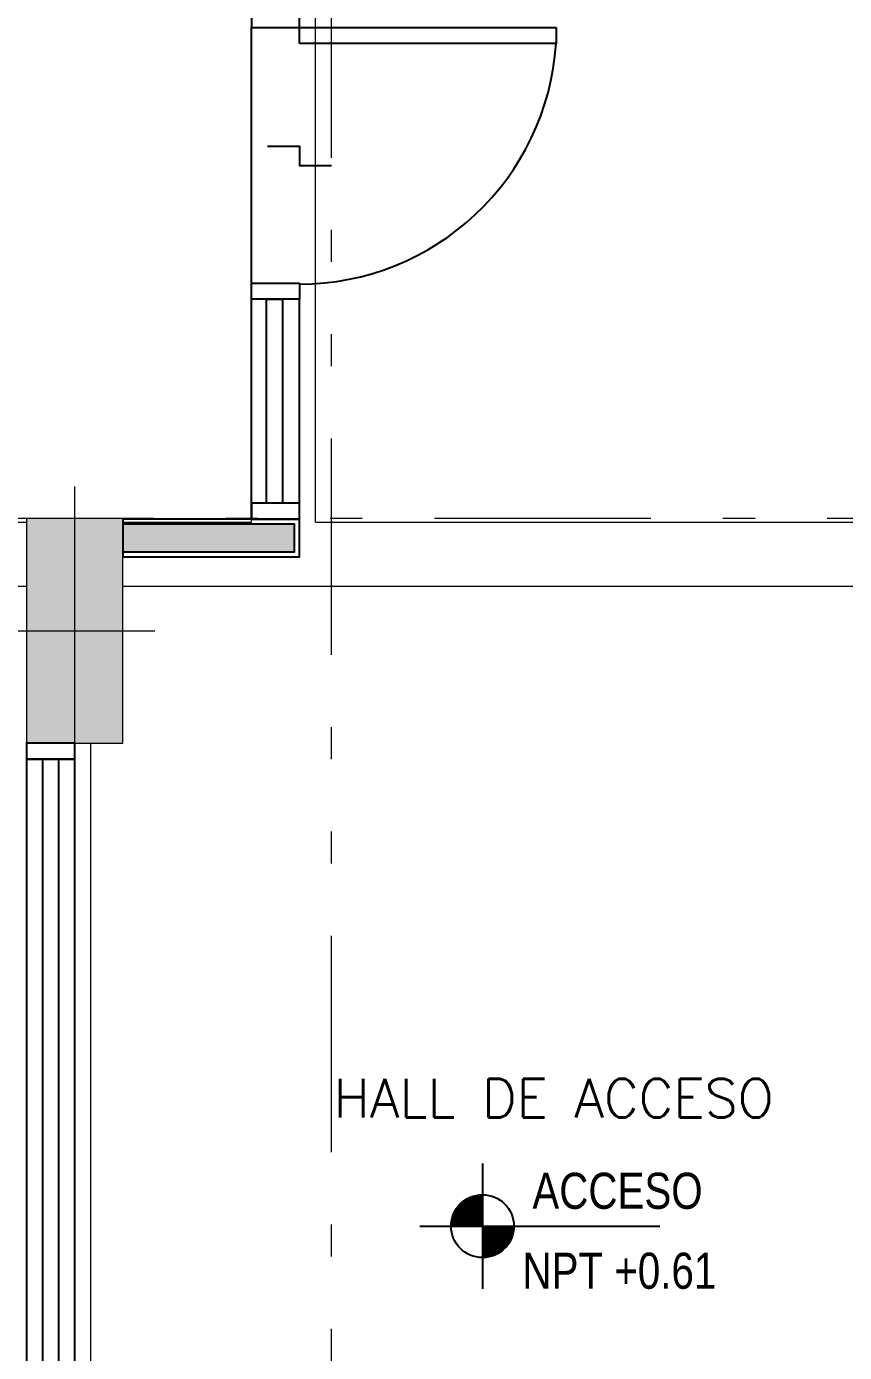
# Model space of a CAD drawing. Header units: metres. Extents: x 219 to 707, y -561 to -17.
# Drawn here: x 354.694 to 357.245, y -82.662 to -78.529 of the extents above; entities that cross this region are included whole.
import ezdxf
from ezdxf.enums import TextEntityAlignment as Align

# ---------------------------------------------------------------- set-up
doc = ezdxf.new("R2010")
doc.units = ezdxf.units.M
doc.linetypes.add('CYPE_RAYAPUNTOPUNTO', pattern=[0.45, 0.225, -0.075, 0, -0.075, 0, -0.075])
for name, color, linetype in [('3', 3, 'Continuous'), ('A-Aberturas', 2, 'Continuous'), ('A-Muros', 4, 'Continuous'), ('A-Revoques', 1, 'Continuous'), ('A-Texto', 3, 'Continuous'), ('CT-75-NIVEL', 1, 'Continuous'), ('Dr Ejes en bloque', 4, 'Continuous'), ('PISO', 251, 'Continuous')]:
    doc.layers.add(name, color=color, linetype=linetype)
doc.layers.add('4', color=7, linetype='Continuous', true_color=0x8c8c8c)
for name, color, linetype, lineweight in [('COTAS_REPLANTEO', 7, 'CYPE_RAYAPUNTOPUNTO', 0), ('PILAR_EJES', 1, 'Continuous', 0), ('PILAR_HORMIGON', 5, 'Continuous', 20), ('VIG_CARAS', 253, 'Continuous', 9)]:
    doc.layers.add(name, color=color, linetype=linetype, lineweight=lineweight)
doc.layers.add('M1-Muro Común 20', color=12, linetype='Continuous', transparency=0.5)
doc.styles.add('ROMANS', font='arial.ttf', dxfattribs={"width": 1.02, "height": 1.2})
doc.styles.add('T12', font='romans.shx', dxfattribs={"height": 0.12})

# ---------------------------------------------------------------- blocks, each defined once
blk = doc.blocks.new('MARCO', base_point=(4.15, 6.95))
for p, q in [((4.15, 6.95), (4.1, 6.95)), ((4.1, 6.95), (4.1, 6.8)), ((4.15, 6.8), (4.15, 6.95)), ((4.1, 6.8), (4.15, 6.8))]:
    blk.add_line(p, q)
blk = doc.blocks.new('P9015')
for p, q in [((0.05, 0.95), (0.1, 0.95)), ((0.05, 0.15), (0.05, 0.95)), ((0.1, 0.95), (0.1, 0.15)), ((0.1, 0.15), (0.05, 0.15))]:
    blk.add_line(p, q)
blk.add_arc((0.0484, 0.1501), 0.8016, 359.9929, 86.3119)
blk.add_blockref('MARCO', (0.05, 0.15))
at = {"xscale": -1}
blk.add_blockref('MARCO', (0.8473, 0.15), dxfattribs=at)
blk = doc.blocks.new('A$C3632c70e')
h = blk.add_hatch()
h.set_pattern_fill('AR-CONC', color=256, scale=0.002)
h.set_pattern_definition([(50, (-337.07613, 70.3246), (0.36436934, -0.03187817), [0.0381, -0.4191]), (355, (-337.07613, 70.3246), (-0.07048684, 0.3821137), [0.03048, -0.33528117]), (100.45144, (-337.04576, 70.32194), (0.2938825, 0.3502355), [0.03238, -0.3561805]), (46.1842, (-337.07613, 70.4262), (0.5421581, -0.08408466), [0.05715, -0.62865]), (96.63556, (-337.03095, 70.4192), (0.4748083, 0.49485225), [0.04857005, -0.5342712]), (351.18415, (-337.0761, 70.4262), (0.4748083, 0.49485225), [0.0457199, -0.5029195]), (21, (-337.02533, 70.4008), (0.30322878, -0.2045304), [0.0381, -0.4191]), (326, (-337.02533, 70.4008), (0.12360406, 0.36837593), [0.03048, -0.33528]), (71.45144, (-337.00006, 70.38375), (0.42683284, 0.16384554), [0.03238, -0.35617988]), (37.5, (-337.07613, 70.3246), (0.006177207, 0.16911008), [0, -0.331216, 0, -0.34036, 0, -0.33655]), (7.5, (-337.07613, 70.3246), (0.133639325, 0.20036115), [0, -0.194056, 0, -0.323596, 0, -0.12827]), (327.5, (-337.18941, 70.3246), (0.27118119, -0.01145749), [0, -0.127, 0, -0.39624, 0, -0.52578]), (317.5, (-337.2402, 70.3246), (0.29625836, 0.05085298), [0, -0.1651, 0, -0.263144, 0, -0.37338])])
edge = h.paths.add_edge_path()
edge.add_line((0.0437, -9.9027), (-0.8005, -9.9027))
edge.add_line((-0.8005, -9.9027), (-0.8005, -14.7791))
edge.add_arc((1.1995, -14.7791), 2, 180, 270)
edge.add_line((1.1995, -16.7791), (17.9245, -16.7791))
edge.add_line((17.9245, -16.7791), (17.9249, -15.7048))
edge.add_line((17.9249, -15.7048), (0.0469, -15.8175))
edge.add_line((0.0469, -15.8175), (0.0409, -9.9027))
edge.add_line((0.0409, -9.9027), (0.0437, -9.9027))
blk = doc.blocks.new('NIVELpl')
for p, q in [((0, 0.2609), (0, -0.2609)), ((-0.2609, 0), (0.7379, 0))]:
    blk.add_line(p, q)
at = {"const_width": 0.1304}
for points in [[(0, 0.0652, 0.414214), (-0.0652, 0, 1)], [(0, -0.0652, 0.414214), (0.0652, 0, 1)]]:
    blk.add_lwpolyline(points, format="xyb", dxfattribs=at)
blk.add_circle((0, 0), 0.1304)
at = {"style": 'ROMANS', "width": 0.8}
for tag, p in [('NIVEL', (0.7241, 0.0719)), ('DESCR', (0.7241, -0.2604))]:
    blk.add_attdef(tag, text='', height=0.15, dxfattribs=at).set_placement(p, align=Align.RIGHT)
blk = doc.blocks.new('Ejes del pilar')
at = {"layer": 'PILAR_EJES'}
for p, q in [((0, -0.5), (0, 0.5)), ((-0.5, 0), (0.5, 0))]:
    blk.add_line(p, q, dxfattribs=at)
blk = doc.blocks.new('A$Ce6b0c617')
h = blk.add_hatch(color=252)
h.dxf.hatch_style = 1
h.paths.add_polyline_path([(-17.2, -0.0976), (-16.5, -0.0976), (-16.5, 0.1024), (-17.2, 0.1024)])
h.paths.add_polyline_path([(-12.325, -0.098), (-11.525, -0.098), (-11.525, 0.102), (-12.325, 0.102)])
h.paths.add_polyline_path([(-7.3, -0.2), (-6.6, -0.2), (-6.6, 0.1), (-7.3, 0.1)])
h.paths.add_polyline_path([(-3.1502, -0.1), (-2.4502, -0.1), (-2.4502, 0.1), (-3.1502, 0.1)])
h.paths.add_polyline_path([(-0.35, -0.1), (0.35, -0.1), (0.35, 0.1), (-0.35, 0.1)])
h.paths.add_polyline_path([(-0.3503, -4.0492), (-0.0503, -4.0492), (-0.0503, -3.3492), (-0.3503, -3.3492)])
h.paths.add_polyline_path([(-3.1503, -4.05), (-2.8503, -4.05), (-2.8503, -3.35), (-3.1503, -3.35)])
h.paths.add_polyline_path([(-7.3003, -3.6487), (-6.6003, -3.6487), (-6.6003, -3.3487), (-7.3003, -3.3487)])
h.paths.add_polyline_path([(-12.0503, -3.648), (-11.3503, -3.648), (-11.3503, -3.348), (-12.0503, -3.348)])
h.paths.add_polyline_path([(-17.7003, -3.5987), (-16.9003, -3.5987), (-16.9003, -3.3487), (-17.7003, -3.3487)])
h.paths.add_polyline_path([(-17.2011, -13.8979), (-16.9011, -13.8979), (-16.9011, -13.2979), (-17.2011, -13.2979)])
h.paths.add_polyline_path([(-12.0511, -13.8978), (-11.7511, -13.8978), (-11.7511, -13.2978), (-12.0511, -13.2978)])
h.paths.add_polyline_path([(-12.0508, -10.4358), (-11.7508, -10.4358), (-11.7508, -9.6358), (-12.0508, -9.6358)])
h.paths.add_polyline_path([(-6.8008, -10.3362), (-6.4508, -10.3362), (-6.4508, -9.6362), (-6.8008, -9.6362)])
h.paths.add_polyline_path([(-6.802, -13.8987), (-6.502, -13.8987), (-6.502, -13.2987), (-6.802, -13.2987)])
h.paths.add_polyline_path([(-3.7511, -13.8983), (-3.4511, -13.8983), (-3.4511, -13.1983), (-3.7511, -13.1983)])
h.paths.add_polyline_path([(-3.7508, -10.3364), (-3.4508, -10.3364), (-3.4508, -9.6364), (-3.7508, -9.6364)])
h.paths.add_polyline_path([(0.9002, -13.8987), (1.6002, -13.8987), (1.6002, -13.5987), (0.9002, -13.5987)])
h.paths.add_polyline_path([(6.2989, -13.8998), (6.5989, -13.8998), (6.5989, -13.2998), (6.2989, -13.2998)])
h.paths.add_polyline_path([(6.2992, -10.3373), (6.5992, -10.3373), (6.5992, -9.6373), (6.2992, -9.6373)])
h.paths.add_polyline_path([(-17.7008, -9.9477), (-17.0008, -9.9477), (-17.0008, -9.6477), (-17.7008, -9.6477)])
h.paths.add_polyline_path([(6.2997, -3.5496), (6.5997, -3.5496), (6.5997, -2.8496), (6.2997, -2.8496)])
h.paths.add_polyline_path([(6, -0.2), (6.6, -0.2), (6.6, 0.1), (6, 0.1)])
at = {"layer": 'PILAR_HORMIGON'}
blk.add_lwpolyline([(-3.7508, -10.3364), (-3.4508, -10.3364), (-3.4508, -9.6364), (-3.7508, -9.6364), (-3.7508, -10.3364)], close=True, dxfattribs=at)
blk.add_lwpolyline([(-3.7508, -10.3364), (-3.4508, -10.3364), (-3.4508, -9.6364), (-3.7508, -9.6364), (-3.7508, -10.3364)], close=True, dxfattribs=at)
at = {"layer": 'VIG_CARAS'}
for p, q in [((-2.85, -9.6477), (-2.85, -4)), ((-2.85, -9.6477), (-2.85, -4)), ((-3.05, -9.6477), (-3.05, -4.05)), ((-3.05, -9.6477), (-3.05, -4.05)), ((-6.4508, -9.6477), (-3.7508, -9.6477)), ((-6.4508, -9.6477), (-3.7508, -9.6477)), ((-3.4508, -9.6477), (-3.05, -9.6477)), ((-3.4508, -9.6477), (-3.05, -9.6477)), ((-2.85, -9.6477), (6.2992, -9.6477)), ((-2.85, -9.6477), (6.2992, -9.6477)), ((-6.4508, -9.8477), (-3.7508, -9.8477)), ((-6.4508, -9.8477), (-3.7508, -9.8477)), ((-3.4508, -9.8477), (-2.95, -9.8477)), ((-3.4508, -9.8477), (-2.95, -9.8477)), ((-2.95, -9.8477), (6.2992, -9.8477)), ((-2.95, -9.8477), (6.2992, -9.8477)), ((-3.7511, -13.1983), (-3.7508, -10.3364)), ((-3.7511, -13.1983), (-3.7508, -10.3364)), ((-3.5511, -13.1983), (-3.5508, -10.3364)), ((-3.5511, -13.1983), (-3.5508, -10.3364))]:
    blk.add_line(p, q, dxfattribs=at)
at = {"layer": 'PILAR_EJES', "xscale": 0.5, "yscale": 0.9000000000000001}
blk.add_blockref('Ejes del pilar', (-3.6008, -9.9864), dxfattribs=at)
blk.add_blockref('Ejes del pilar', (-3.6008, -9.9864), dxfattribs=at)
blk = doc.blocks.new('DSADADASDAS')
at = {"layer": 'COTAS_REPLANTEO', "ltscale": 3}
for p, q in [((129.9275, 125.9327, -0.525), (129.9275, 146.4778, -0.525)), ((110.0984, 134.1088, -0.525), (141.6696, 134.1088, -0.525))]:
    blk.add_line(p, q, dxfattribs=at)

msp = doc.modelspace()

# ---------------------------------------------------------------- hatches: boundary and pattern name
at = {"layer": 'M1-Muro Común 20', "transparency": 33554687}
h = msp.add_hatch(color=256, dxfattribs=at)
h.dxf.hatch_style = 1
h.paths.add_polyline_path([(355.5306, -80.0798), (354.995, -80.0798), (354.995, -80.1665), (355.5306, -80.1665)])

# ---------------------------------------------------------------- linework, layer by layer
at = {"layer": '3'}
msp.add_lwpolyline([(355.4456, -78.9016), (355.5456, -78.9016), (355.5456, -78.9622), (355.6456, -78.9622)], dxfattribs=at)
at = {"layer": 'A-Aberturas'}
for p, q in [((355.3956, -80.0648), (355.3956, -79.3792)), ((355.5456, -80.0648), (355.5456, -79.3792))]:
    msp.add_line(p, q, dxfattribs=at)
msp.add_lwpolyline([(355.4928, -79.3792), (355.4928, -80.0148), (355.4428, -80.0148), (355.4428, -79.3792), (355.4928, -79.3792)], dxfattribs=at)
for points in [[(355.3956, -80.0648), (355.5456, -80.0648), (355.5456, -80.0148), (355.3956, -80.0148)], [(355.3956, -80.0648), (355.5456, -80.0648), (355.5456, -80.0148), (355.3956, -80.0148)], [(354.6948, -80.8124), (354.8448, -80.8124), (354.8448, -80.7624), (354.6948, -80.7624)], [(354.6948, -83.5743), (354.8448, -83.5743), (354.8448, -80.8124), (354.6948, -80.8124)], [(354.7948, -83.5743), (354.7948, -80.8124), (354.7448, -80.8124), (354.7448, -83.5743)]]:
    msp.add_lwpolyline(points, close=True, dxfattribs=at)
at = {"layer": 'A-Muros'}
msp.add_lwpolyline([(354.9948, -80.1665), (355.5306, -80.1665), (355.5306, -80.0798), (354.9948, -80.0798)], close=True, dxfattribs=at)
at = {"layer": 'A-Revoques'}
msp.add_lwpolyline([(354.995, -80.1815), (355.5456, -80.1815), (355.5456, -80.0648), (354.995, -80.0648)], close=True, dxfattribs=at)
at = {"layer": 'PISO'}
msp.add_line((355.3956, -79.3292), (355.3956, -78.5319), dxfattribs=at)

# ---------------------------------------------------------------- block references
msp.add_blockref('A$Ce6b0c617', (358.4456, -70.426))
at = {"layer": '4'}
msp.add_blockref('A$C3632c70e', (337.0761, -70.3246), dxfattribs=at)
at = {"layer": 'A-Aberturas', "rotation": 269.9999999999999}
msp.add_blockref('P9015', (355.3956, -78.4819), dxfattribs=at)
at = {"layer": 'CT-75-NIVEL'}
ref = msp.add_blockref('NIVELpl', (356.1163, -82.268), dxfattribs=dict(at, xscale=0.75, yscale=0.75, zscale=0.75))
ref.add_attrib('NIVEL', 'ACCESO', (356.2719, -82.214), dxfattribs={"layer": '0', "height": 0.1125, "style": 'ROMANS', "width": 0.8})
ref.add_attrib('DESCR', 'NPT +0.61', dxfattribs={"layer": '0', "height": 0.1125, "style": 'ROMANS', "width": 0.8}).set_placement((356.8454, -82.4632), align=Align.RIGHT)
at = {"layer": 'Dr Ejes en bloque'}
msp.add_blockref('DSADADASDAS', (225.7179, -214.1705, 0.525), dxfattribs=at)

# ---------------------------------------------------------------- texts
at = {"layer": 'A-Texto', "style": 'T12'}
msp.add_text('HALL DE ACCESO', height=0.12, dxfattribs=at).set_placement((355.6519, -81.9293))

doc.saveas('drawing.dxf')
